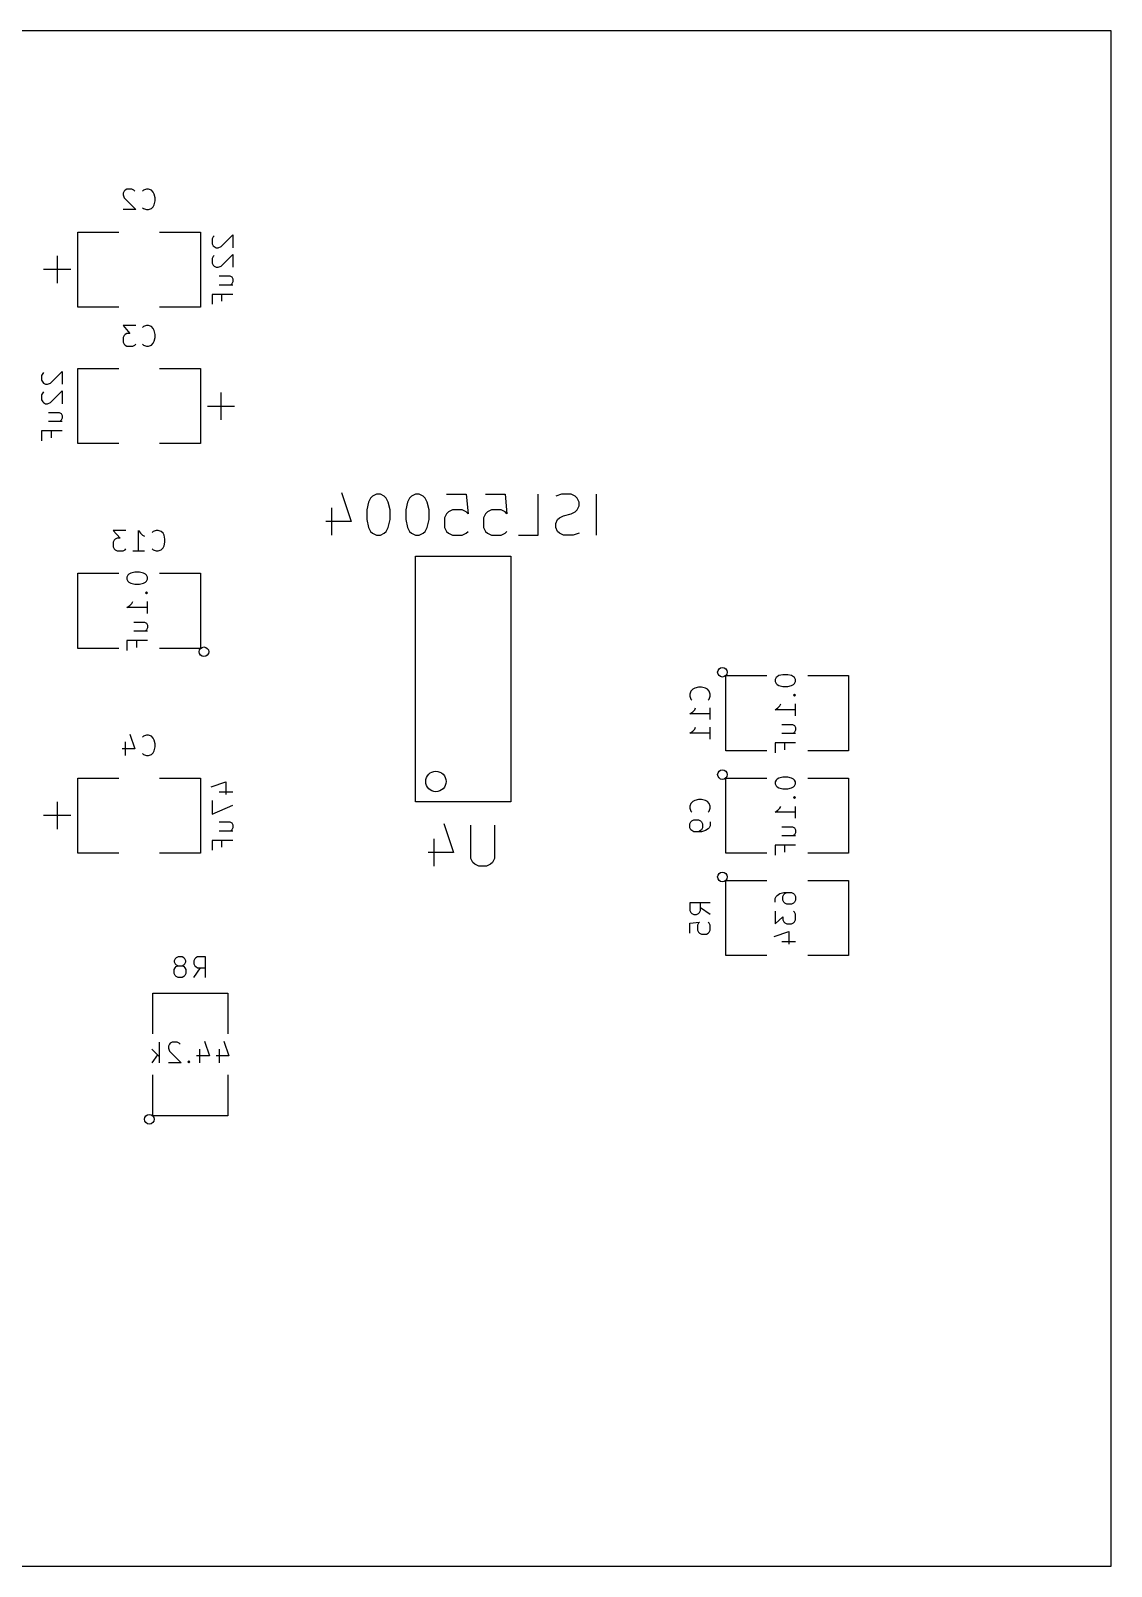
# Model space of a CAD drawing. Header units: inches. Extents: x 0 to 4.25, y 0 to 2.25.
# Drawn here: x 2.666 to 4.25, y 0 to 2.25 of the extents above; entities that cross this region are included whole.
import ezdxf

# ---------------------------------------------------------------- set-up
doc = ezdxf.new("R2010")
doc.units = ezdxf.units.IN
doc.layers.add('BLACK', color=1, linetype='CONTINUOUS')

msp = doc.modelspace()

# ---------------------------------------------------------------- linework, layer by layer
at = {"layer": 'BLACK'}
for p, q in [((4.25, 2.25), (0, 2.25)), ((4.25, 0), (4.25, 2.25)), ((2.8029, 2.015), (2.8014, 2.0121)), ((2.8014, 2.0121), (2.8014, 2.0093)), ((2.8014, 2.0093), (2.8029, 2.005)), ((2.8043, 2.0164), (2.8029, 2.015)), ((2.8029, 2.005), (2.82, 1.9879)), ((2.8072, 2.0179), (2.8043, 2.0164)), ((2.8143, 2.0179), (2.8072, 2.0179)), ((2.8172, 2.0164), (2.8143, 2.0179)), ((2.8186, 2.015), (2.8172, 2.0164)), ((2.8314, 2.0164), (2.83, 2.015)), ((2.8357, 2.0179), (2.8314, 2.0164)), ((2.8386, 2.0179), (2.8357, 2.0179)), ((2.8429, 2.0164), (2.8386, 2.0179)), ((2.8457, 2.0136), (2.8429, 2.0164)), ((2.8472, 2.0107), (2.8457, 2.0136)), ((2.8486, 2.005), (2.8472, 2.0107)), ((2.8486, 2.0007), (2.8486, 2.005)), ((2.82, 1.9879), (2.8014, 1.9879)), ((2.83, 1.9907), (2.8314, 1.9893)), ((2.8314, 1.9893), (2.8357, 1.9879)), ((2.8357, 1.9879), (2.8386, 1.9879)), ((2.8386, 1.9879), (2.8429, 1.9893)), ((2.8429, 1.9893), (2.8457, 1.9921)), ((2.8457, 1.9921), (2.8472, 1.995)), ((2.8472, 1.995), (2.8486, 2.0007)), ((2.735, 1.845), (2.735, 1.955)), ((2.735, 1.955), (2.795, 1.955)), ((2.855, 1.955), (2.915, 1.955)), ((2.915, 1.955), (2.915, 1.845)), ((2.9336, 1.9479), (2.9321, 1.945)), ((2.9321, 1.945), (2.9321, 1.9379)), ((2.9321, 1.9379), (2.9336, 1.935)), ((2.935, 1.9493), (2.9336, 1.9479)), ((2.9336, 1.935), (2.935, 1.9336)), ((2.945, 1.9336), (2.9621, 1.9507)), ((2.9621, 1.9507), (2.9621, 1.9321)), ((2.705, 1.92), (2.705, 1.88)), ((2.9336, 1.9193), (2.9321, 1.9164)), ((2.9321, 1.9164), (2.9321, 1.9093)), ((2.935, 1.9207), (2.9336, 1.9193)), ((2.935, 1.9336), (2.9379, 1.9321)), ((2.9379, 1.9321), (2.9407, 1.9321)), ((2.9407, 1.9321), (2.945, 1.9336)), ((2.945, 1.905), (2.9621, 1.9221)), ((2.9621, 1.9221), (2.9621, 1.9035)), ((2.725, 1.9), (2.685, 1.9)), ((2.9321, 1.9093), (2.9336, 1.9064)), ((2.9336, 1.9064), (2.935, 1.905)), ((2.935, 1.905), (2.9379, 1.9035)), ((2.9379, 1.9035), (2.9407, 1.9035)), ((2.9407, 1.9035), (2.945, 1.905)), ((2.9421, 1.8907), (2.9579, 1.8907)), ((2.9579, 1.8907), (2.9607, 1.8892)), ((2.9421, 1.8778), (2.9621, 1.8778)), ((2.9607, 1.8792), (2.9593, 1.8778)), ((2.9607, 1.8892), (2.9621, 1.8864)), ((2.9621, 1.8821), (2.9607, 1.8792)), ((2.9621, 1.8864), (2.9621, 1.8821)), ((2.795, 1.845), (2.735, 1.845)), ((2.915, 1.845), (2.855, 1.845)), ((2.9621, 1.8636), (2.9321, 1.8636)), ((2.9321, 1.8636), (2.9321, 1.8493)), ((2.9464, 1.8536), (2.9464, 1.8636)), ((2.82, 1.8179), (2.8014, 1.8179)), ((2.8014, 1.8179), (2.8114, 1.8064)), ((2.8029, 1.8036), (2.8014, 1.8007)), ((2.8014, 1.8007), (2.8014, 1.7936)), ((2.8043, 1.805), (2.8029, 1.8036)), ((2.8072, 1.8064), (2.8043, 1.805)), ((2.8114, 1.8064), (2.8072, 1.8064)), ((2.8314, 1.8164), (2.83, 1.815)), ((2.8357, 1.8179), (2.8314, 1.8164)), ((2.8386, 1.8179), (2.8357, 1.8179)), ((2.8429, 1.8164), (2.8386, 1.8179)), ((2.8457, 1.8136), (2.8429, 1.8164)), ((2.8472, 1.8107), (2.8457, 1.8136)), ((2.8486, 1.805), (2.8472, 1.8107)), ((2.8472, 1.795), (2.8486, 1.8007)), ((2.8486, 1.8007), (2.8486, 1.805)), ((2.8014, 1.7936), (2.8029, 1.7907)), ((2.8029, 1.7907), (2.8043, 1.7893)), ((2.8043, 1.7893), (2.8072, 1.7879)), ((2.8072, 1.7879), (2.8157, 1.7879)), ((2.8157, 1.7879), (2.8186, 1.7893)), ((2.8186, 1.7893), (2.82, 1.7907)), ((2.83, 1.7907), (2.8314, 1.7893)), ((2.8314, 1.7893), (2.8357, 1.7879)), ((2.8357, 1.7879), (2.8386, 1.7879)), ((2.8386, 1.7879), (2.8429, 1.7893)), ((2.8429, 1.7893), (2.8457, 1.7921)), ((2.8457, 1.7921), (2.8472, 1.795)), ((2.735, 1.645), (2.735, 1.755)), ((2.735, 1.755), (2.795, 1.755)), ((2.855, 1.755), (2.915, 1.755)), ((2.915, 1.755), (2.915, 1.645)), ((2.6836, 1.7479), (2.6821, 1.745)), ((2.6821, 1.745), (2.6821, 1.7379)), ((2.6821, 1.7379), (2.6836, 1.735)), ((2.685, 1.7493), (2.6836, 1.7479)), ((2.6836, 1.735), (2.685, 1.7336)), ((2.685, 1.7336), (2.6879, 1.7321)), ((2.6907, 1.7321), (2.695, 1.7336)), ((2.695, 1.7336), (2.7121, 1.7507)), ((2.7121, 1.7507), (2.7121, 1.7321)), ((2.6836, 1.7193), (2.6821, 1.7164)), ((2.6821, 1.7164), (2.6821, 1.7093)), ((2.685, 1.7207), (2.6836, 1.7193)), ((2.6879, 1.7321), (2.6907, 1.7321)), ((2.695, 1.705), (2.7121, 1.7221)), ((2.7121, 1.7221), (2.7121, 1.7035)), ((2.945, 1.68), (2.945, 1.72)), ((2.6821, 1.7093), (2.6836, 1.7064)), ((2.6836, 1.7064), (2.685, 1.705)), ((2.685, 1.705), (2.6879, 1.7035)), ((2.6879, 1.7035), (2.6907, 1.7035)), ((2.6907, 1.7035), (2.695, 1.705)), ((2.6921, 1.6907), (2.7079, 1.6907)), ((2.7079, 1.6907), (2.7107, 1.6892)), ((2.7107, 1.6892), (2.7121, 1.6864)), ((2.925, 1.7), (2.965, 1.7)), ((2.6921, 1.6778), (2.7121, 1.6778)), ((2.7107, 1.6792), (2.7093, 1.6778)), ((2.7121, 1.6821), (2.7107, 1.6792)), ((2.7121, 1.6864), (2.7121, 1.6821)), ((2.7121, 1.6636), (2.6821, 1.6636)), ((2.6821, 1.6636), (2.6821, 1.6493)), ((2.6964, 1.6536), (2.6964, 1.6636)), ((2.795, 1.645), (2.735, 1.645)), ((2.915, 1.645), (2.855, 1.645)), ((3.1215, 1.5736), (3.1358, 1.5307)), ((3.1614, 1.5593), (3.1586, 1.5479)), ((3.1643, 1.565), (3.1614, 1.5593)), ((3.1672, 1.5679), (3.1643, 1.565)), ((3.1729, 1.5707), (3.1672, 1.5679)), ((3.1786, 1.5707), (3.1729, 1.5707)), ((3.1843, 1.5679), (3.1786, 1.5707)), ((3.1872, 1.565), (3.1843, 1.5679)), ((3.19, 1.5593), (3.1872, 1.565)), ((3.1929, 1.5479), (3.19, 1.5593)), ((3.2185, 1.5593), (3.2157, 1.5479)), ((3.2214, 1.565), (3.2185, 1.5593)), ((3.2243, 1.5679), (3.2214, 1.565)), ((3.23, 1.5707), (3.2243, 1.5679)), ((3.2357, 1.5707), (3.23, 1.5707)), ((3.2414, 1.5679), (3.2357, 1.5707)), ((3.2443, 1.565), (3.2414, 1.5679)), ((3.2471, 1.5593), (3.2443, 1.565)), ((3.25, 1.5479), (3.2471, 1.5593)), ((3.2756, 1.5707), (3.3042, 1.5707)), ((3.3042, 1.5707), (3.3071, 1.5421)), ((3.3327, 1.5707), (3.3613, 1.5707)), ((3.3613, 1.5707), (3.3642, 1.5421)), ((3.4099, 1.5107), (3.4099, 1.5707)), ((3.4442, 1.5707), (3.4356, 1.5679)), ((3.4584, 1.5707), (3.4442, 1.5707)), ((3.4642, 1.5679), (3.4584, 1.5707)), ((3.467, 1.565), (3.4642, 1.5679)), ((3.4699, 1.5593), (3.467, 1.565)), ((3.467, 1.5479), (3.4699, 1.5536)), ((3.4699, 1.5536), (3.4699, 1.5593)), ((3.4956, 1.5107), (3.4956, 1.5707)), ((3.1358, 1.5307), (3.0986, 1.5307)), ((3.1072, 1.5507), (3.1072, 1.5107)), ((3.1586, 1.5479), (3.1586, 1.5336)), ((3.1586, 1.5336), (3.1614, 1.5221)), ((3.19, 1.5221), (3.1929, 1.5336)), ((3.1929, 1.5336), (3.1929, 1.5479)), ((3.2157, 1.5479), (3.2157, 1.5336)), ((3.2157, 1.5336), (3.2185, 1.5221)), ((3.2471, 1.5221), (3.25, 1.5336)), ((3.25, 1.5336), (3.25, 1.5479)), ((3.2756, 1.5421), (3.2728, 1.5364)), ((3.2728, 1.5364), (3.2728, 1.5221)), ((3.2785, 1.545), (3.2756, 1.5421)), ((3.2842, 1.5479), (3.2785, 1.545)), ((3.2985, 1.5479), (3.2842, 1.5479)), ((3.3042, 1.545), (3.2985, 1.5479)), ((3.3071, 1.5421), (3.3042, 1.545)), ((3.3327, 1.5421), (3.3299, 1.5364)), ((3.3299, 1.5364), (3.3299, 1.5221)), ((3.3356, 1.545), (3.3327, 1.5421)), ((3.3413, 1.5479), (3.3356, 1.545)), ((3.3556, 1.5479), (3.3413, 1.5479)), ((3.3613, 1.545), (3.3556, 1.5479)), ((3.3642, 1.5421), (3.3613, 1.545)), ((3.4356, 1.5279), (3.4384, 1.5336)), ((3.4384, 1.5336), (3.4413, 1.5364)), ((3.4413, 1.5364), (3.447, 1.5393)), ((3.447, 1.5393), (3.4584, 1.5421)), ((3.4584, 1.5421), (3.4642, 1.545)), ((3.4642, 1.545), (3.467, 1.5479)), ((2.8057, 1.5179), (2.7871, 1.5179)), ((2.7871, 1.5179), (2.7971, 1.5064)), ((2.8243, 1.4879), (2.8243, 1.5179)), ((2.8243, 1.5179), (2.8272, 1.5136)), ((2.8272, 1.5136), (2.83, 1.5107)), ((2.83, 1.5107), (2.8329, 1.5093)), ((2.8457, 1.5164), (2.8443, 1.515)), ((2.85, 1.5179), (2.8457, 1.5164)), ((2.8529, 1.5179), (2.85, 1.5179)), ((2.8572, 1.5164), (2.8529, 1.5179)), ((2.86, 1.5136), (2.8572, 1.5164)), ((2.8615, 1.5107), (2.86, 1.5136)), ((2.8629, 1.505), (2.8615, 1.5107)), ((3.1614, 1.5221), (3.1643, 1.5164)), ((3.1643, 1.5164), (3.1672, 1.5136)), ((3.1672, 1.5136), (3.1729, 1.5107)), ((3.1729, 1.5107), (3.1786, 1.5107)), ((3.1786, 1.5107), (3.1843, 1.5136)), ((3.1843, 1.5136), (3.1872, 1.5164)), ((3.1872, 1.5164), (3.19, 1.5221)), ((3.2185, 1.5221), (3.2214, 1.5164)), ((3.2214, 1.5164), (3.2243, 1.5136)), ((3.2243, 1.5136), (3.23, 1.5107)), ((3.23, 1.5107), (3.2357, 1.5107)), ((3.2357, 1.5107), (3.2414, 1.5136)), ((3.2414, 1.5136), (3.2443, 1.5164)), ((3.2443, 1.5164), (3.2471, 1.5221)), ((3.2728, 1.5221), (3.2756, 1.5164)), ((3.2756, 1.5164), (3.2785, 1.5136)), ((3.2785, 1.5136), (3.2842, 1.5107)), ((3.2842, 1.5107), (3.2985, 1.5107)), ((3.2985, 1.5107), (3.3042, 1.5136)), ((3.3042, 1.5136), (3.3071, 1.5164)), ((3.3299, 1.5221), (3.3327, 1.5164)), ((3.3327, 1.5164), (3.3356, 1.5136)), ((3.3356, 1.5136), (3.3413, 1.5107)), ((3.3413, 1.5107), (3.3556, 1.5107)), ((3.3556, 1.5107), (3.3613, 1.5136)), ((3.3613, 1.5136), (3.3642, 1.5164)), ((3.3813, 1.5107), (3.4099, 1.5107)), ((3.4356, 1.5221), (3.4356, 1.5279)), ((3.4384, 1.5164), (3.4356, 1.5221)), ((3.4413, 1.5136), (3.4384, 1.5164)), ((3.447, 1.5107), (3.4413, 1.5136)), ((3.4613, 1.5107), (3.447, 1.5107)), ((3.4699, 1.5136), (3.4613, 1.5107)), ((2.7886, 1.5036), (2.7871, 1.5007)), ((2.7871, 1.5007), (2.7871, 1.4936)), ((2.7871, 1.4936), (2.7886, 1.4907)), ((2.79, 1.505), (2.7886, 1.5036)), ((2.7886, 1.4907), (2.79, 1.4893)), ((2.7929, 1.5064), (2.79, 1.505)), ((2.79, 1.4893), (2.7929, 1.4879)), ((2.7971, 1.5064), (2.7929, 1.5064)), ((2.7929, 1.4879), (2.8014, 1.4879)), ((2.8014, 1.4879), (2.8043, 1.4893)), ((2.8043, 1.4893), (2.8057, 1.4907)), ((2.8157, 1.4879), (2.8329, 1.4879)), ((2.8443, 1.4907), (2.8457, 1.4893)), ((2.8457, 1.4893), (2.85, 1.4879)), ((2.85, 1.4879), (2.8529, 1.4879)), ((2.8529, 1.4879), (2.8572, 1.4893)), ((2.8572, 1.4893), (2.86, 1.4921)), ((2.86, 1.4921), (2.8615, 1.495)), ((2.8615, 1.495), (2.8629, 1.5007)), ((2.8629, 1.5007), (2.8629, 1.505)), ((3.23, 1.12), (3.23, 1.48)), ((3.23, 1.48), (3.37, 1.48)), ((3.37, 1.48), (3.37, 1.12)), ((2.735, 1.345), (2.735, 1.455)), ((2.735, 1.455), (2.795, 1.455)), ((2.8086, 1.4521), (2.8071, 1.4492)), ((2.8071, 1.4492), (2.8071, 1.4464)), ((2.8071, 1.4464), (2.8086, 1.4435)), ((2.81, 1.4535), (2.8086, 1.4521)), ((2.8086, 1.4435), (2.81, 1.4421)), ((2.8129, 1.455), (2.81, 1.4535)), ((2.81, 1.4421), (2.8129, 1.4407)), ((2.8186, 1.4564), (2.8129, 1.455)), ((2.8129, 1.4407), (2.8186, 1.4392)), ((2.8257, 1.4564), (2.8186, 1.4564)), ((2.8314, 1.455), (2.8257, 1.4564)), ((2.8257, 1.4392), (2.8314, 1.4407)), ((2.8343, 1.4535), (2.8314, 1.455)), ((2.8314, 1.4407), (2.8343, 1.4421)), ((2.8357, 1.4521), (2.8343, 1.4535)), ((2.8343, 1.4421), (2.8357, 1.4435)), ((2.8371, 1.4492), (2.8357, 1.4521)), ((2.8357, 1.4435), (2.8371, 1.4464)), ((2.8371, 1.4464), (2.8371, 1.4492)), ((2.855, 1.455), (2.915, 1.455)), ((2.915, 1.455), (2.915, 1.345)), ((2.8186, 1.4392), (2.8257, 1.4392)), ((2.8357, 1.4278), (2.8343, 1.4264)), ((2.8343, 1.4264), (2.8357, 1.4249)), ((2.8343, 1.4264), (2.8371, 1.4264)), ((2.8371, 1.4264), (2.8357, 1.4278)), ((2.8357, 1.4249), (2.8371, 1.4264)), ((2.8071, 1.4049), (2.8114, 1.4078)), ((2.8371, 1.4049), (2.8071, 1.4049)), ((2.8114, 1.4078), (2.8143, 1.4106)), ((2.8143, 1.4106), (2.8157, 1.4135)), ((2.8371, 1.3963), (2.8371, 1.4135)), ((2.8171, 1.3835), (2.8329, 1.3835)), ((2.8329, 1.3835), (2.8357, 1.382)), ((2.8357, 1.382), (2.8371, 1.3792)), ((2.8371, 1.3749), (2.8357, 1.372)), ((2.8371, 1.3792), (2.8371, 1.3749)), ((2.8371, 1.3564), (2.8071, 1.3564)), ((2.8071, 1.3564), (2.8071, 1.3421)), ((2.8171, 1.3706), (2.8371, 1.3706)), ((2.8214, 1.3464), (2.8214, 1.3564)), ((2.8357, 1.372), (2.8343, 1.3706)), ((2.795, 1.345), (2.735, 1.345)), ((2.915, 1.345), (2.855, 1.345)), ((3.685, 1.195), (3.685, 1.305)), ((3.685, 1.305), (3.745, 1.305)), ((3.7629, 1.305), (3.76, 1.3035)), ((3.7686, 1.3064), (3.7629, 1.305)), ((3.7757, 1.3064), (3.7686, 1.3064)), ((3.7814, 1.305), (3.7757, 1.3064)), ((3.7843, 1.3035), (3.7814, 1.305)), ((3.805, 1.305), (3.865, 1.305)), ((3.865, 1.305), (3.865, 1.195)), ((3.6364, 1.285), (3.6336, 1.2822)), ((3.6393, 1.2865), (3.6364, 1.285)), ((3.645, 1.2879), (3.6393, 1.2865)), ((3.6493, 1.2879), (3.645, 1.2879)), ((3.655, 1.2865), (3.6493, 1.2879)), ((3.6579, 1.285), (3.655, 1.2865)), ((3.6607, 1.2822), (3.6579, 1.285)), ((3.7586, 1.3021), (3.7571, 1.2992)), ((3.7571, 1.2992), (3.7571, 1.2964)), ((3.7571, 1.2964), (3.7586, 1.2935)), ((3.76, 1.3035), (3.7586, 1.3021)), ((3.7586, 1.2935), (3.76, 1.2921)), ((3.76, 1.2921), (3.7629, 1.2907)), ((3.7629, 1.2907), (3.7686, 1.2892)), ((3.7686, 1.2892), (3.7757, 1.2892)), ((3.7757, 1.2892), (3.7814, 1.2907)), ((3.7814, 1.2907), (3.7843, 1.2921)), ((3.7857, 1.3021), (3.7843, 1.3035)), ((3.7843, 1.2921), (3.7857, 1.2935)), ((3.7871, 1.2992), (3.7857, 1.3021)), ((3.7857, 1.2935), (3.7871, 1.2964)), ((3.7871, 1.2964), (3.7871, 1.2992)), ((3.6336, 1.2822), (3.6321, 1.2779)), ((3.6321, 1.2779), (3.6321, 1.275)), ((3.6321, 1.275), (3.6336, 1.2707)), ((3.6336, 1.2707), (3.635, 1.2693)), ((3.6593, 1.2693), (3.6607, 1.2707)), ((3.6621, 1.2779), (3.6607, 1.2822)), ((3.6607, 1.2707), (3.6621, 1.275)), ((3.6621, 1.275), (3.6621, 1.2779)), ((3.7614, 1.2578), (3.7643, 1.2606)), ((3.7643, 1.2606), (3.7657, 1.2635)), ((3.7857, 1.2778), (3.7843, 1.2764)), ((3.7843, 1.2764), (3.7857, 1.2749)), ((3.7843, 1.2764), (3.7871, 1.2764)), ((3.7871, 1.2764), (3.7857, 1.2778)), ((3.7857, 1.2749), (3.7871, 1.2764)), ((3.7871, 1.2463), (3.7871, 1.2635)), ((3.6321, 1.2493), (3.6364, 1.2522)), ((3.6621, 1.2493), (3.6321, 1.2493)), ((3.6364, 1.2522), (3.6393, 1.255)), ((3.6393, 1.255), (3.6407, 1.2579)), ((3.6621, 1.2407), (3.6621, 1.2579)), ((3.7571, 1.2549), (3.7614, 1.2578)), ((3.7871, 1.2549), (3.7571, 1.2549)), ((2.8114, 1.2193), (2.8186, 1.1979)), ((2.8314, 1.2164), (2.83, 1.215)), ((2.8357, 1.2179), (2.8314, 1.2164)), ((2.8386, 1.2179), (2.8357, 1.2179)), ((2.8429, 1.2164), (2.8386, 1.2179)), ((2.8457, 1.2136), (2.8429, 1.2164)), ((3.6321, 1.2207), (3.6364, 1.2236)), ((3.6621, 1.2207), (3.6321, 1.2207)), ((3.6364, 1.2236), (3.6393, 1.2264)), ((3.6393, 1.2264), (3.6407, 1.2293)), ((3.6621, 1.2121), (3.6621, 1.2293)), ((3.7671, 1.2335), (3.7829, 1.2335)), ((3.7671, 1.2206), (3.7871, 1.2206)), ((3.7829, 1.2335), (3.7857, 1.232)), ((3.7857, 1.222), (3.7843, 1.2206)), ((3.7857, 1.232), (3.7871, 1.2292)), ((3.7871, 1.2249), (3.7857, 1.222)), ((3.7871, 1.2292), (3.7871, 1.2249)), ((2.8186, 1.1979), (2.8, 1.1979)), ((2.8043, 1.2079), (2.8043, 1.1879)), ((2.8472, 1.2107), (2.8457, 1.2136)), ((2.8457, 1.1921), (2.8472, 1.195)), ((2.8486, 1.205), (2.8472, 1.2107)), ((2.8472, 1.195), (2.8486, 1.2007)), ((2.8486, 1.2007), (2.8486, 1.205)), ((3.745, 1.195), (3.685, 1.195)), ((3.7871, 1.2064), (3.7571, 1.2064)), ((3.7571, 1.2064), (3.7571, 1.1921)), ((3.7714, 1.1964), (3.7714, 1.2064)), ((3.865, 1.195), (3.805, 1.195)), ((2.83, 1.1907), (2.8314, 1.1893)), ((2.8314, 1.1893), (2.8357, 1.1879)), ((2.8357, 1.1879), (2.8386, 1.1879)), ((2.8386, 1.1879), (2.8429, 1.1893)), ((2.8429, 1.1893), (2.8457, 1.1921)), ((2.735, 1.045), (2.735, 1.155)), ((2.735, 1.155), (2.795, 1.155)), ((2.855, 1.155), (2.915, 1.155)), ((2.915, 1.155), (2.915, 1.045)), ((2.9307, 1.1421), (2.9521, 1.1493)), ((2.9521, 1.1493), (2.9521, 1.1307)), ((3.685, 1.045), (3.685, 1.155)), ((3.685, 1.155), (3.745, 1.155)), ((3.7586, 1.1521), (3.7571, 1.1492)), ((3.7571, 1.1492), (3.7571, 1.1464)), ((3.76, 1.1535), (3.7586, 1.1521)), ((3.7629, 1.155), (3.76, 1.1535)), ((3.7686, 1.1564), (3.7629, 1.155)), ((3.7757, 1.1564), (3.7686, 1.1564)), ((3.7814, 1.155), (3.7757, 1.1564)), ((3.7843, 1.1535), (3.7814, 1.155)), ((3.7857, 1.1521), (3.7843, 1.1535)), ((3.7871, 1.1492), (3.7857, 1.1521)), ((3.7871, 1.1464), (3.7871, 1.1492)), ((3.805, 1.155), (3.865, 1.155)), ((3.865, 1.155), (3.865, 1.045)), ((2.9421, 1.135), (2.9621, 1.135)), ((3.7571, 1.1464), (3.7586, 1.1435)), ((3.7586, 1.1435), (3.76, 1.1421)), ((3.76, 1.1421), (3.7629, 1.1407)), ((3.7629, 1.1407), (3.7686, 1.1392)), ((3.7686, 1.1392), (3.7757, 1.1392)), ((3.7757, 1.1392), (3.7814, 1.1407)), ((3.7814, 1.1407), (3.7843, 1.1421)), ((3.7843, 1.1421), (3.7857, 1.1435)), ((3.7857, 1.1278), (3.7843, 1.1264)), ((3.7843, 1.1264), (3.7857, 1.1249)), ((3.7843, 1.1264), (3.7871, 1.1264)), ((3.7857, 1.1435), (3.7871, 1.1464)), ((3.7871, 1.1264), (3.7857, 1.1278)), ((3.7857, 1.1249), (3.7871, 1.1264)), ((2.705, 1.12), (2.705, 1.08)), ((2.9321, 1.1221), (2.9321, 1.1021)), ((2.9321, 1.1021), (2.9621, 1.115)), ((3.37, 1.12), (3.23, 1.12)), ((3.6336, 1.1179), (3.6321, 1.1136)), ((3.6321, 1.1136), (3.6321, 1.1107)), ((3.6321, 1.1107), (3.6336, 1.1064)), ((3.6364, 1.1207), (3.6336, 1.1179)), ((3.6336, 1.1064), (3.635, 1.105)), ((3.6393, 1.1222), (3.6364, 1.1207)), ((3.645, 1.1236), (3.6393, 1.1222)), ((3.6493, 1.1236), (3.645, 1.1236)), ((3.655, 1.1222), (3.6493, 1.1236)), ((3.6579, 1.1207), (3.655, 1.1222)), ((3.6607, 1.1179), (3.6579, 1.1207)), ((3.6593, 1.105), (3.6607, 1.1064)), ((3.6621, 1.1136), (3.6607, 1.1179)), ((3.6607, 1.1064), (3.6621, 1.1107)), ((3.6621, 1.1107), (3.6621, 1.1136)), ((3.7571, 1.1049), (3.7614, 1.1078)), ((3.7871, 1.1049), (3.7571, 1.1049)), ((3.7614, 1.1078), (3.7643, 1.1106)), ((3.7643, 1.1106), (3.7657, 1.1135)), ((3.7871, 1.0963), (3.7871, 1.1135)), ((2.725, 1.1), (2.685, 1.1)), ((2.9421, 1.0907), (2.9579, 1.0907)), ((2.9579, 1.0907), (2.9607, 1.0892)), ((2.9607, 1.0892), (2.9621, 1.0864)), ((2.9621, 1.0821), (2.9607, 1.0792)), ((2.9621, 1.0864), (2.9621, 1.0821)), ((3.2714, 1.0886), (3.2857, 1.0457)), ((3.3114, 1.0371), (3.3114, 1.0857)), ((3.3457, 1.0857), (3.3457, 1.0371)), ((3.6321, 1.0879), (3.6336, 1.0907)), ((3.6321, 1.0822), (3.6321, 1.0879)), ((3.6336, 1.0793), (3.6321, 1.0822)), ((3.6336, 1.0907), (3.635, 1.0922)), ((3.635, 1.0922), (3.6379, 1.0936)), ((3.6379, 1.0936), (3.645, 1.0936)), ((3.645, 1.0936), (3.6479, 1.0922)), ((3.6479, 1.0922), (3.6493, 1.0907)), ((3.6493, 1.0907), (3.6507, 1.0879)), ((3.6507, 1.0822), (3.6493, 1.0793)), ((3.6507, 1.0879), (3.6507, 1.0822)), ((3.6593, 1.0807), (3.655, 1.0779)), ((3.6607, 1.0822), (3.6593, 1.0807)), ((3.6621, 1.085), (3.6607, 1.0822)), ((3.6621, 1.0907), (3.6621, 1.085)), ((3.7671, 1.0835), (3.7829, 1.0835)), ((3.7829, 1.0835), (3.7857, 1.082)), ((3.7857, 1.082), (3.7871, 1.0792)), ((2.9621, 1.0636), (2.9321, 1.0636)), ((2.9321, 1.0636), (2.9321, 1.0493)), ((2.9421, 1.0778), (2.9621, 1.0778)), ((2.9464, 1.0536), (2.9464, 1.0636)), ((2.9607, 1.0792), (2.9593, 1.0778)), ((3.2571, 1.0657), (3.2571, 1.0257)), ((3.635, 1.0779), (3.6336, 1.0793)), ((3.6379, 1.0764), (3.635, 1.0779)), ((3.6493, 1.0764), (3.6379, 1.0764)), ((3.6479, 1.0779), (3.645, 1.0764)), ((3.6493, 1.0793), (3.6479, 1.0779)), ((3.655, 1.0779), (3.6493, 1.0764)), ((3.7671, 1.0706), (3.7871, 1.0706)), ((3.7857, 1.072), (3.7843, 1.0706)), ((3.7871, 1.0749), (3.7857, 1.072)), ((3.7871, 1.0792), (3.7871, 1.0749)), ((2.795, 1.045), (2.735, 1.045)), ((2.915, 1.045), (2.855, 1.045)), ((3.2857, 1.0457), (3.2485, 1.0457)), ((3.3143, 1.0314), (3.3114, 1.0371)), ((3.3457, 1.0371), (3.3429, 1.0314)), ((3.745, 1.045), (3.685, 1.045)), ((3.7871, 1.0564), (3.7571, 1.0564)), ((3.7571, 1.0564), (3.7571, 1.0421)), ((3.7714, 1.0464), (3.7714, 1.0564)), ((3.865, 1.045), (3.805, 1.045)), ((3.3171, 1.0286), (3.3143, 1.0314)), ((3.3229, 1.0257), (3.3171, 1.0286)), ((3.3343, 1.0257), (3.3229, 1.0257)), ((3.34, 1.0286), (3.3343, 1.0257)), ((3.3429, 1.0314), (3.34, 1.0286)), ((3.685, 0.895), (3.685, 1.005)), ((3.685, 1.005), (3.745, 1.005)), ((3.805, 1.005), (3.865, 1.005)), ((3.865, 1.005), (3.865, 0.895)), ((3.6621, 0.9722), (3.6321, 0.9722)), ((3.6321, 0.9722), (3.6321, 0.9607)), ((3.6479, 0.9607), (3.6479, 0.9722)), ((3.7571, 0.9786), (3.7586, 0.9815)), ((3.7571, 0.9729), (3.7571, 0.9786)), ((3.7586, 0.9815), (3.76, 0.9829)), ((3.76, 0.9829), (3.7643, 0.9858)), ((3.7643, 0.9858), (3.77, 0.9872)), ((3.7686, 0.9815), (3.77, 0.9843)), ((3.7686, 0.9758), (3.7686, 0.9815)), ((3.77, 0.9729), (3.7686, 0.9758)), ((3.77, 0.9872), (3.7814, 0.9872)), ((3.77, 0.9843), (3.7714, 0.9858)), ((3.7714, 0.9715), (3.77, 0.9729)), ((3.7714, 0.9858), (3.7743, 0.9872)), ((3.7743, 0.97), (3.7714, 0.9715)), ((3.7814, 0.97), (3.7743, 0.97)), ((3.7814, 0.9872), (3.7843, 0.9858)), ((3.7843, 0.9715), (3.7814, 0.97)), ((3.7843, 0.9858), (3.7857, 0.9843)), ((3.7857, 0.9729), (3.7843, 0.9715)), ((3.7857, 0.9843), (3.7871, 0.9815)), ((3.7871, 0.9758), (3.7857, 0.9729)), ((3.7871, 0.9815), (3.7871, 0.9758)), ((3.6321, 0.9607), (3.6336, 0.9579)), ((3.6336, 0.9579), (3.635, 0.9564)), ((3.635, 0.9564), (3.6379, 0.955)), ((3.6379, 0.955), (3.6421, 0.955)), ((3.6421, 0.955), (3.645, 0.9564)), ((3.645, 0.9564), (3.6464, 0.9579)), ((3.6464, 0.9579), (3.6479, 0.9607)), ((3.6621, 0.955), (3.6479, 0.965)), ((3.7571, 0.96), (3.7571, 0.9414)), ((3.7571, 0.9414), (3.7686, 0.9514)), ((3.7686, 0.9514), (3.7686, 0.9472)), ((3.7686, 0.9472), (3.77, 0.9443)), ((3.7857, 0.9586), (3.7843, 0.96)), ((3.7871, 0.9557), (3.7857, 0.9586)), ((3.7857, 0.9443), (3.7871, 0.9472)), ((3.7871, 0.9472), (3.7871, 0.9557)), ((3.6321, 0.9422), (3.6464, 0.9436)), ((3.6321, 0.9279), (3.6321, 0.9422)), ((3.645, 0.9422), (3.6436, 0.9393)), ((3.6436, 0.9393), (3.6436, 0.9322)), ((3.6436, 0.9322), (3.645, 0.9293)), ((3.6464, 0.9436), (3.645, 0.9422)), ((3.645, 0.9293), (3.6464, 0.9279)), ((3.6464, 0.9279), (3.6493, 0.9264)), ((3.6493, 0.9264), (3.6564, 0.9264)), ((3.6564, 0.9264), (3.6593, 0.9279)), ((3.6607, 0.9422), (3.6593, 0.9436)), ((3.6593, 0.9279), (3.6607, 0.9293)), ((3.6621, 0.9393), (3.6607, 0.9422)), ((3.6607, 0.9293), (3.6621, 0.9322)), ((3.6621, 0.9322), (3.6621, 0.9393)), ((3.7557, 0.9228), (3.7771, 0.93)), ((3.77, 0.9443), (3.7714, 0.9429)), ((3.7714, 0.9429), (3.7743, 0.9414)), ((3.7743, 0.9414), (3.7814, 0.9414)), ((3.7771, 0.93), (3.7771, 0.9114)), ((3.7814, 0.9414), (3.7843, 0.9429)), ((3.7843, 0.9429), (3.7857, 0.9443)), ((3.7671, 0.9157), (3.7871, 0.9157)), ((2.8779, 0.89), (2.8764, 0.8871)), ((2.8764, 0.8871), (2.8764, 0.8857)), ((2.8764, 0.8857), (2.8779, 0.8829)), ((2.8793, 0.8914), (2.8779, 0.89)), ((2.8779, 0.8829), (2.8793, 0.8814)), ((2.8779, 0.8771), (2.8793, 0.8786)), ((2.8822, 0.8929), (2.8793, 0.8914)), ((2.8793, 0.8814), (2.8822, 0.88)), ((2.8793, 0.8786), (2.8822, 0.88)), ((2.8879, 0.8929), (2.8822, 0.8929)), ((2.8822, 0.88), (2.8879, 0.88)), ((2.8907, 0.8914), (2.8879, 0.8929)), ((2.8879, 0.88), (2.8907, 0.8814)), ((2.8879, 0.88), (2.8907, 0.8786)), ((2.8922, 0.89), (2.8907, 0.8914)), ((2.8907, 0.8814), (2.8922, 0.8829)), ((2.8907, 0.8786), (2.8922, 0.8771)), ((2.8936, 0.8871), (2.8922, 0.89)), ((2.8922, 0.8829), (2.8936, 0.8857)), ((2.8936, 0.8857), (2.8936, 0.8871)), ((2.9064, 0.89), (2.905, 0.8871)), ((2.905, 0.8871), (2.905, 0.8829)), ((2.905, 0.8829), (2.9064, 0.88)), ((2.9079, 0.8914), (2.9064, 0.89)), ((2.9064, 0.88), (2.9079, 0.8786)), ((2.9107, 0.8929), (2.9079, 0.8914)), ((2.9079, 0.8786), (2.9107, 0.8771)), ((2.9222, 0.8929), (2.9107, 0.8929)), ((2.9222, 0.8629), (2.9222, 0.8929)), ((3.745, 0.895), (3.685, 0.895)), ((3.865, 0.895), (3.805, 0.895)), ((2.8764, 0.8743), (2.8779, 0.8771)), ((2.8764, 0.8686), (2.8764, 0.8743)), ((2.8779, 0.8657), (2.8764, 0.8686)), ((2.8793, 0.8643), (2.8779, 0.8657)), ((2.8822, 0.8629), (2.8793, 0.8643)), ((2.8879, 0.8629), (2.8822, 0.8629)), ((2.8907, 0.8643), (2.8879, 0.8629)), ((2.8922, 0.8657), (2.8907, 0.8643)), ((2.8922, 0.8771), (2.8936, 0.8743)), ((2.8936, 0.8686), (2.8922, 0.8657)), ((2.8936, 0.8743), (2.8936, 0.8686)), ((2.905, 0.8629), (2.915, 0.8771)), ((2.9107, 0.8771), (2.9222, 0.8771)), ((2.845, 0.78), (2.845, 0.84)), ((2.845, 0.84), (2.955, 0.84)), ((2.955, 0.84), (2.955, 0.78)), ((2.855, 0.7379), (2.855, 0.7679)), ((2.8693, 0.765), (2.8678, 0.7621)), ((2.8707, 0.7664), (2.8693, 0.765)), ((2.8736, 0.7679), (2.8707, 0.7664)), ((2.8807, 0.7679), (2.8736, 0.7679)), ((2.8836, 0.7664), (2.8807, 0.7679)), ((2.885, 0.765), (2.8836, 0.7664)), ((2.9207, 0.7693), (2.9279, 0.7479)), ((2.9493, 0.7693), (2.9565, 0.7479)), ((2.8435, 0.7579), (2.855, 0.7464)), ((2.8521, 0.7493), (2.8435, 0.7379)), ((2.8678, 0.7621), (2.8678, 0.7593)), ((2.8678, 0.7593), (2.8693, 0.755)), ((2.8693, 0.755), (2.8864, 0.7379)), ((2.9279, 0.7479), (2.9093, 0.7479)), ((2.9136, 0.7579), (2.9136, 0.7379)), ((2.9565, 0.7479), (2.9379, 0.7479)), ((2.9422, 0.7579), (2.9422, 0.7379)), ((2.845, 0.66), (2.845, 0.72)), ((2.8864, 0.7379), (2.8678, 0.7379)), ((2.8979, 0.7407), (2.8964, 0.7393)), ((2.8964, 0.7393), (2.8979, 0.7379)), ((2.8993, 0.7393), (2.8979, 0.7407)), ((2.8979, 0.7407), (2.8979, 0.7379)), ((2.8979, 0.7379), (2.8993, 0.7393)), ((2.955, 0.72), (2.955, 0.66)), ((2.955, 0.66), (2.845, 0.66)), ((0, 0), (4.25, 0))]:
    msp.add_line(p, q, dxfattribs=at)
for centre, radius in [((2.92, 1.34), 0.007), ((3.68, 1.31), 0.007), ((3.26, 1.15), 0.015), ((3.68, 1.16), 0.007), ((3.68, 1.01), 0.007), ((2.84, 0.655), 0.007)]:
    msp.add_circle(centre, radius, dxfattribs=at)

doc.saveas('drawing.dxf')
